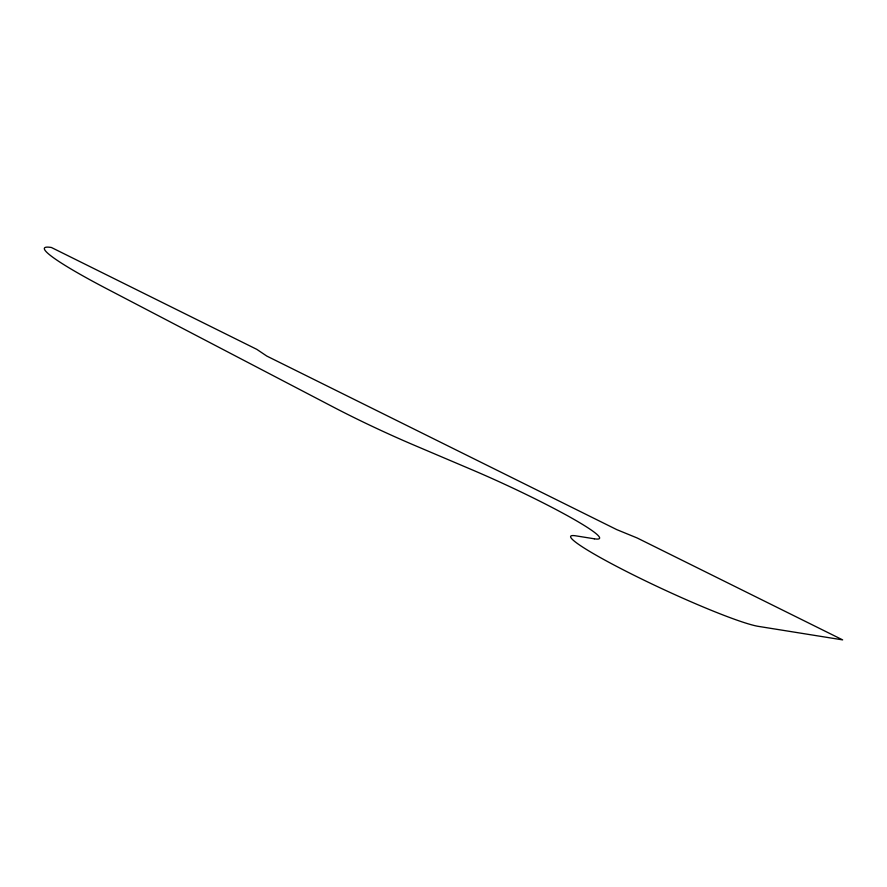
<?xml version="1.0" encoding="UTF-8"?>
<svg xmlns="http://www.w3.org/2000/svg" width="887" height="887" viewBox="0 0 887 887"><rect width="100%" height="100%" fill="white"/><g stroke="black" fill="none" stroke-linecap="round" stroke-linejoin="round"><path stroke-width="1.33" d="M594.301 538.797L575.896 535.848A106.418 9.092 24.9 0 0 635.624 576.062A106.418 9.092 24.9 0 0 758.485 626.388L842.65 639.882L637.232 538.01L616.753 529.617L266.787 356.064L256.831 349.367L51.413 247.495A141.887 12.119 24.9 0 0 106.994 288.885L333.967 407.399A106.595 9.103 24.9 0 0 414.894 445.507L471.84 469.7A106.418 9.092 24.9 0 1 571.461 517.941A106.418 9.092 24.9 0 1 594.301 538.797"/></g></svg>
